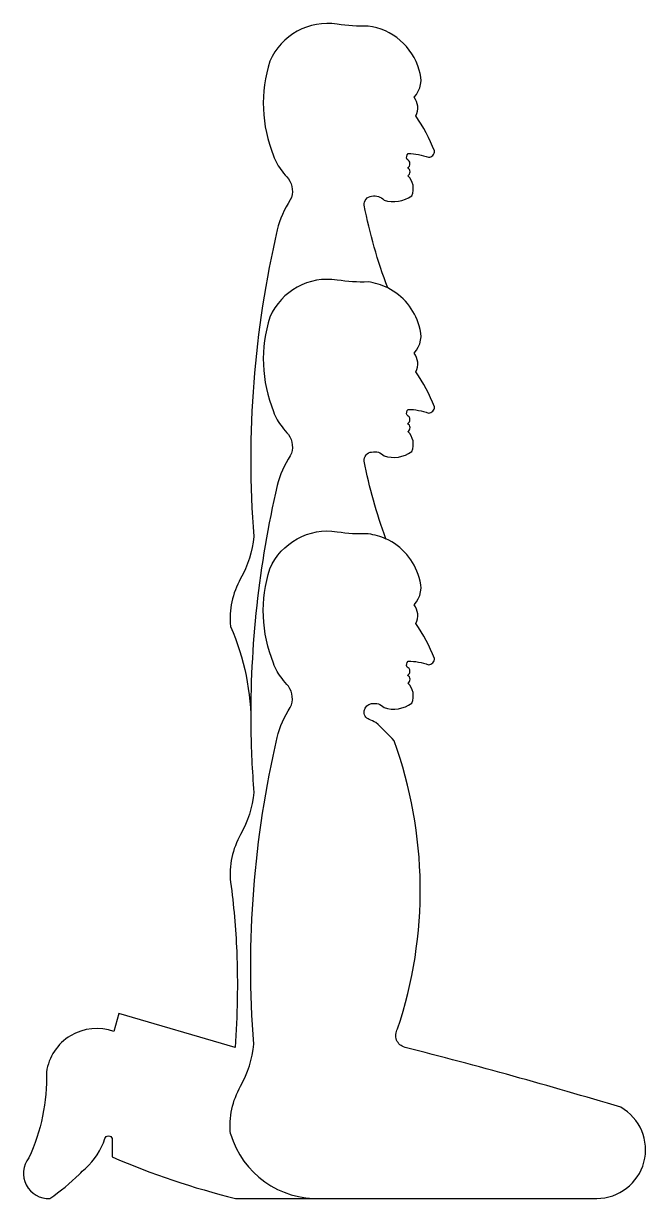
# Model space of a CAD drawing. Extents: x 23.22 to 24.2, y 14.3 to 16.15.
import ezdxf

# ---------------------------------------------------------------- set-up
doc = ezdxf.new("R2010")
doc.units = 0
doc.layers.get('0').update_dxf_attribs({"linetype": 'CONTINUOUS'})
doc.layers.add('CONTORXXNP----00', color=255, linetype='CONTINUOUS')

msp = doc.modelspace()

# ---------------------------------------------------------------- linework, layer by layer
at = {"color": 0}
msp.add_lwpolyline([(23.5766, 15.0388, 0.016292), (23.5813, 14.9357, -0.105635), (23.5605, 14.8694, 0.154775), (23.5446, 14.7941, -0.024535), (23.5543, 14.6847, -0.028318), (23.5517, 14.5332), (23.3682, 14.587), (23.3606, 14.5586, 0.47489), (23.2544, 14.4945, -0.112438), (23.2267, 14.359, 0.648571), (23.2598, 14.2952, 0.041594), (23.306, 14.3331, -0.029153), (23.3158, 14.3425, 0.136621), (23.3465, 14.3897, -0.732421), (23.3579, 14.3897), (23.3579, 14.3608, 0.042671), (23.5525, 14.2952), (23.6875, 14.2952), (24.1221, 14.2952, 0.771094), (24.1599, 14.439, 0.010409), (23.8197, 14.5335, -0.508103), (23.8081, 14.5626, 0.168506), (23.8027, 15.017, 0.037668), (23.7735, 15.0461, 0.018562), (23.7634, 15.0506, -0.782252), (23.7671, 15.0758, -0.263464), (23.7867, 15.0696, 0.243267), (23.8303, 15.0765, 0.326181), (23.8241, 15.108, 0.617623), (23.8237, 15.1204, 0.616265), (23.8231, 15.1336, -0.333153), (23.8247, 15.143, -0.083389), (23.8569, 15.1371, 0.424487), (23.8661, 15.1471, 0.052606), (23.8369, 15.2023, 0.293756), (23.834, 15.2318, 0.296922), (23.842, 15.2747, 0.219318), (23.7895, 15.336, -0.038438), (23.7553, 15.4585, -0.415298), (23.7671, 15.4728, -0.263464), (23.7867, 15.4667, 0.243267), (23.8303, 15.4736, 0.326181), (23.8241, 15.505, 0.617623), (23.8237, 15.5175, 0.616265), (23.8231, 15.5307, -0.333153), (23.8247, 15.5401, -0.083389), (23.8569, 15.5342, 0.424487), (23.8661, 15.5441, 0.052606), (23.8369, 15.5994, 0.293756), (23.834, 15.6289, 0.296922), (23.842, 15.6717, 0.210481), (23.7924, 15.7317, -0.041002), (23.7553, 15.8621, -0.415298), (23.7671, 15.8765, -0.263464), (23.7867, 15.8703, 0.243267), (23.8303, 15.8772, 0.326181), (23.8241, 15.9087, 0.617623), (23.8237, 15.9211, 0.616265), (23.8231, 15.9343, -0.333153), (23.8247, 15.9437, -0.083389), (23.8569, 15.9378, 0.424487), (23.8661, 15.9478, 0.052606), (23.8369, 16.003, 0.293756), (23.834, 16.0325, 0.296922), (23.842, 16.0754, 0.300563), (23.7614, 16.1448, -0.045146), (23.7129, 16.1477, 0.341699), (23.6068, 16.0893, 0.17758), (23.6125, 15.9402, 0.109109), (23.6262, 15.9161, 0.061717), (23.6359, 15.9039, -0.274773), (23.6388, 15.8704, 0.090265), (23.6183, 15.8233, 0.077046), (23.5813, 15.3393, -0.105635), (23.5605, 15.273, 0.154775), (23.5446, 15.1977, -0.107103)], format="xyb", close=True, dxfattribs=at)
for points in [[(23.7924, 15.7317, 0.084721), (23.7614, 15.7411, -0.045146), (23.7129, 15.744, 0.341699), (23.6068, 15.6857, 0.17758), (23.6125, 15.5366, 0.109109), (23.6262, 15.5125, 0.061717), (23.6359, 15.5003, -0.274773), (23.6388, 15.4667, 0.090265), (23.6183, 15.4197, 0.060677), (23.5766, 15.0388, -0.105635)], [(23.5446, 14.397, -0.154775), (23.5605, 14.4723, 0.105635), (23.5813, 14.5386, -0.077046), (23.6183, 15.0226, -0.090265), (23.6388, 15.0697, 0.274773), (23.6359, 15.1032, -0.061717), (23.6262, 15.1154, -0.109109), (23.6125, 15.1395, -0.17758), (23.6068, 15.2886, -0.341699), (23.7129, 15.347, 0.045146), (23.7614, 15.3441, -0.07622), (23.7895, 15.336, -0.296922)], [(23.5446, 14.397, 0.345693), (23.6875, 14.2952)]]:
    msp.add_lwpolyline(points, format="xyb", dxfattribs=at)
at = {"layer": 'CONTORXXNP----00'}
msp.add_lwpolyline([(23.5766, 15.0388, 0.016292), (23.5813, 14.9357, -0.105635), (23.5605, 14.8694, 0.154775), (23.5446, 14.7941, -0.024535), (23.5543, 14.6847, -0.028318), (23.5517, 14.5332), (23.3682, 14.587), (23.3606, 14.5586, 0.47489), (23.2544, 14.4945, -0.112438), (23.2267, 14.359, 0.648571), (23.2598, 14.2952, 0.041594), (23.306, 14.3331, -0.029153), (23.3158, 14.3425, 0.136621), (23.3465, 14.3897, -0.732421), (23.3579, 14.3897), (23.3579, 14.3608, 0.042671), (23.5525, 14.2952), (23.6875, 14.2952), (24.1221, 14.2952, 0.771094), (24.1599, 14.439, 0.010409), (23.8197, 14.5335, -0.508103), (23.8081, 14.5626, 0.168506), (23.8027, 15.017, 0.037668), (23.7735, 15.0461, 0.018562), (23.7634, 15.0506, -0.782252), (23.7671, 15.0758, -0.263464), (23.7867, 15.0696, 0.243267), (23.8303, 15.0765, 0.326181), (23.8241, 15.108, 0.617623), (23.8237, 15.1204, 0.616265), (23.8231, 15.1336, -0.333153), (23.8247, 15.143, -0.083389), (23.8569, 15.1371, 0.424487), (23.8661, 15.1471, 0.052606), (23.8369, 15.2023, 0.293756), (23.834, 15.2318, 0.296922), (23.842, 15.2747, 0.219318), (23.7895, 15.336, -0.038438), (23.7553, 15.4585, -0.415298), (23.7671, 15.4728, -0.263464), (23.7867, 15.4667, 0.243267), (23.8303, 15.4736, 0.326181), (23.8241, 15.505, 0.617623), (23.8237, 15.5175, 0.616265), (23.8231, 15.5307, -0.333153), (23.8247, 15.5401, -0.083389), (23.8569, 15.5342, 0.424487), (23.8661, 15.5441, 0.052606), (23.8369, 15.5994, 0.293756), (23.834, 15.6289, 0.296922), (23.842, 15.6717, 0.210481), (23.7924, 15.7317, -0.041002), (23.7553, 15.8621, -0.415298), (23.7671, 15.8765, -0.263464), (23.7867, 15.8703, 0.243267), (23.8303, 15.8772, 0.326181), (23.8241, 15.9087, 0.617623), (23.8237, 15.9211, 0.616265), (23.8231, 15.9343, -0.333153), (23.8247, 15.9437, -0.083389), (23.8569, 15.9378, 0.424487), (23.8661, 15.9478, 0.052606), (23.8369, 16.003, 0.293756), (23.834, 16.0325, 0.296922), (23.842, 16.0754, 0.300563), (23.7614, 16.1448, -0.045146), (23.7129, 16.1477, 0.341699), (23.6068, 16.0893, 0.17758), (23.6125, 15.9402, 0.109109), (23.6262, 15.9161, 0.061717), (23.6359, 15.9039, -0.274773), (23.6388, 15.8704, 0.090265), (23.6183, 15.8233, 0.077046), (23.5813, 15.3393, -0.105635), (23.5605, 15.273, 0.154775), (23.5446, 15.1977, -0.107103)], format="xyb", close=True, dxfattribs=at)

doc.saveas('drawing.dxf')
